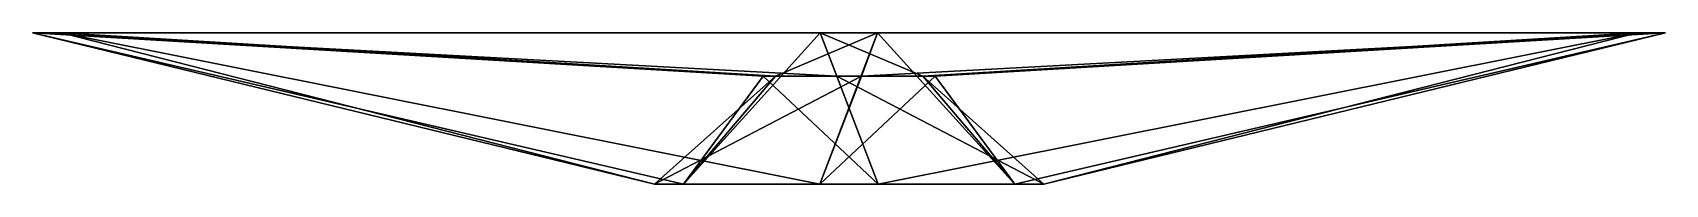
# Model space of a CAD drawing. Header units: metres. Extents: x -2.2 to 2.21, y -0.42 to -0.01.
import ezdxf

# ---------------------------------------------------------------- set-up
doc = ezdxf.new("R2010")
doc.units = ezdxf.units.M

msp = doc.modelspace()

# ---------------------------------------------------------------- linework, layer by layer
at = {"layer": 'props'}
for points in [[(-2.199765, -0.013922, 1.183105), (-2.122126, -0.013922, -1.315371), (-0.522158, -0.422363, -0.211472)], [(-2.199765, -0.013922, 1.183105), (-0.522158, -0.422363, -0.211472), (-0.443613, -0.422363, 0.349789)], [(-0.229025, -0.130619, 0.09651), (-2.122126, -0.013922, -1.315371), (-2.199765, -0.013922, 1.183105)], [(-0.075102, -0.013922, 2.5), (-2.199765, -0.013922, 1.183105), (-0.443613, -0.422363, 0.349789)], [(-0.030306, -0.130619, 0.25), (-0.229025, -0.130619, 0.09651), (-2.199765, -0.013922, 1.183105)], [(-0.030306, -0.130619, 0.25), (-2.199765, -0.013922, 1.183105), (-0.075102, -0.013922, 2.5)], [(-2.122126, -0.013922, -1.315371), (0.080203, -0.013922, -2.497806), (-0.075434, -0.422363, -0.560213)], [(-2.122126, -0.013922, -1.315371), (-0.075434, -0.422363, -0.560213), (-0.522158, -0.422363, -0.211472)], [(-0.195507, -0.130619, -0.152337), (0.080203, -0.013922, -2.497806), (-2.122126, -0.013922, -1.315371)], [(-0.229025, -0.130619, 0.09651), (-0.195507, -0.130619, -0.152337), (-2.122126, -0.013922, -1.315371)], [(-0.075102, -0.013922, 2.5), (-0.443613, -0.422363, 0.349789), (0.081684, -0.422363, 0.5625)], [(-0.195507, -0.130619, -0.152337), (0.036741, -0.130619, -0.24778), (0.080203, -0.013922, -2.497806)], [(0.080203, -0.013922, -2.497806), (0.449988, -0.422363, -0.347813), (-0.075434, -0.422363, -0.560213)], [(2.129488, -0.013922, 1.316351), (-0.075102, -0.013922, 2.5), (0.081684, -0.422363, 0.5625)], [(0.202181, -0.130619, 0.154459), (-0.030306, -0.130619, 0.25), (-0.075102, -0.013922, 2.5)], [(0.202181, -0.130619, 0.154459), (-0.075102, -0.013922, 2.5), (2.129488, -0.013922, 1.316351)], [(0.036741, -0.130619, -0.24778), (0.235551, -0.130619, -0.094408), (2.205647, -0.013922, -1.18217)], [(0.036741, -0.130619, -0.24778), (2.205647, -0.013922, -1.18217), (0.080203, -0.013922, -2.497806)], [(0.080203, -0.013922, -2.497806), (2.205647, -0.013922, -1.18217), (0.449988, -0.422363, -0.347813)], [(2.129488, -0.013922, 1.316351), (0.081684, -0.422363, 0.5625), (0.528867, -0.422363, 0.213401)], [(0.235551, -0.130619, -0.094408), (0.202181, -0.130619, 0.154459), (2.129488, -0.013922, 1.316351)], [(0.235551, -0.130619, -0.094408), (2.129488, -0.013922, 1.316351), (2.205647, -0.013922, -1.18217)], [(2.205647, -0.013922, -1.18217), (0.528867, -0.422363, 0.213401), (0.449988, -0.422363, -0.347813)], [(2.205647, -0.013922, -1.18217), (2.129488, -0.013922, 1.316351), (0.528867, -0.422363, 0.213401)], [(-0.522158, -0.422363, -0.211472), (-0.075434, -0.422363, -0.560213), (0.036741, -0.130619, -0.24778)], [(-0.522158, -0.422363, -0.211472), (0.036741, -0.130619, -0.24778), (-0.195507, -0.130619, -0.152337)], [(-0.443613, -0.422363, 0.349789), (-0.522158, -0.422363, -0.211472), (-0.195507, -0.130619, -0.152337)], [(-0.443613, -0.422363, 0.349789), (-0.195507, -0.130619, -0.152337), (-0.229025, -0.130619, 0.09651)], [(0.081684, -0.422363, 0.5625), (-0.443613, -0.422363, 0.349789), (-0.229025, -0.130619, 0.09651)], [(0.081684, -0.422363, 0.5625), (-0.229025, -0.130619, 0.09651), (-0.030306, -0.130619, 0.25)], [(-0.075434, -0.422363, -0.560213), (0.449988, -0.422363, -0.347813), (0.235551, -0.130619, -0.094408)], [(-0.075434, -0.422363, -0.560213), (0.235551, -0.130619, -0.094408), (0.036741, -0.130619, -0.24778)], [(0.528867, -0.422363, 0.213401), (0.081684, -0.422363, 0.5625), (-0.030306, -0.130619, 0.25)], [(0.528867, -0.422363, 0.213401), (-0.030306, -0.130619, 0.25), (0.202181, -0.130619, 0.154459)], [(0.449988, -0.422363, -0.347813), (0.528867, -0.422363, 0.213401), (0.202181, -0.130619, 0.154459)], [(0.449988, -0.422363, -0.347813), (0.202181, -0.130619, 0.154459), (0.235551, -0.130619, -0.094408)]]:
    msp.add_3dface(points, dxfattribs=at)

doc.saveas('drawing.dxf')
